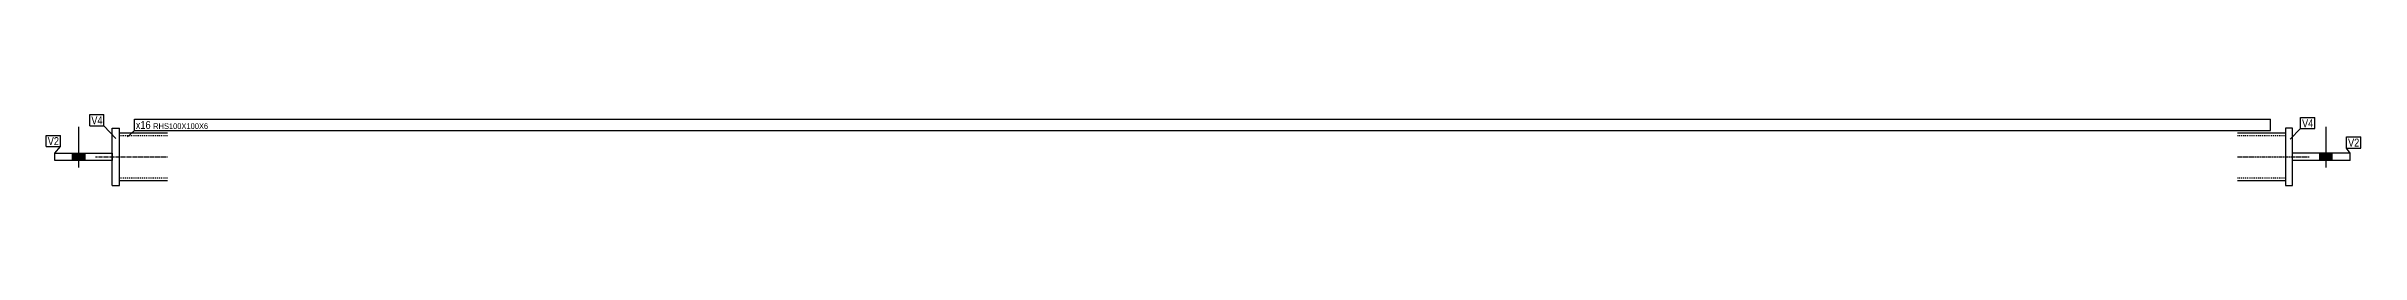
# Model space of a CAD drawing. Header units: millimetres. Extents: x 8 to 15333, y 12 to 382.
# Drawn here: x 10502 to 15333, y 12 to 161 of the extents above; entities that cross this region are included whole.
import ezdxf

# ---------------------------------------------------------------- set-up
doc = ezdxf.new("R2010")
doc.units = ezdxf.units.MM
doc.linetypes.add('DXK_LINE_DOT2', pattern=[3.9198, 1.9599, -1.9599])
doc.linetypes.add('DXK_LINE_DOT3', pattern=[5.9187, 2.979, -0.9799, 0.9799, -0.9799])
doc.layers.add('STÅL', color=7, linetype='Continuous')
doc.layers.add('TEKST', color=7, linetype='Continuous')
doc.styles.add('Arial Narrow', font='ARIALN.TTF', dxfattribs={"height": 0.2})

msp = doc.modelspace()

# ---------------------------------------------------------------- hatches: boundary and pattern name
at = {"layer": 'STÅL', "linetype": 'Continuous'}
for points in [[(10556.7, 64.5), (10582.7, 64.5), (10582.7, 79.5), (10556.7, 79.5)], [(10556.7, 64.5), (10582.7, 64.5), (10582.7, 79.5), (10556.7, 79.5)], [(15273.5, 79.5), (15247.5, 79.5), (15247.5, 64.5), (15273.5, 64.5)], [(15273.5, 79.5), (15247.5, 79.5), (15247.5, 64.5), (15273.5, 64.5)]]:
    msp.add_hatch(color=96, dxfattribs=at).paths.add_polyline_path(points)

# ---------------------------------------------------------------- linework, layer by layer
at = {"layer": 'STÅL', "color": 96, "linetype": 'Continuous'}
for p, q in [((10569.7, 49.5), (10569.7, 134.5)), ((10569.7, 49.5), (10569.7, 134.5)), ((15260.5, 49.5), (15260.5, 134.5)), ((15260.5, 49.5), (15260.5, 134.5)), ((10556.7, 64.5), (10556.7, 79.5)), ((10556.7, 64.5), (10556.7, 79.5)), ((10582.7, 64.5), (10582.7, 79.5)), ((10582.7, 64.5), (10582.7, 79.5)), ((15247.5, 64.5), (15247.5, 79.5)), ((15247.5, 64.5), (15247.5, 79.5)), ((15273.5, 64.5), (15273.5, 79.5)), ((15273.5, 64.5), (15273.5, 79.5))]:
    msp.add_line(p, q, dxfattribs=at)
at = {"layer": 'STÅL', "color": 2, "linetype": 'Continuous'}
for p, q in [((10639.7, 12), (10639.7, 132)), ((10639.7, 132), (10654.7, 132)), ((10654.7, 12), (10654.7, 132)), ((10654.7, 122), (10754.7, 122)), ((15075.5, 122), (15175.5, 122)), ((15190.5, 132), (15175.5, 132)), ((15175.5, 132), (15175.5, 12)), ((15190.5, 12), (15190.5, 132)), ((10519.7, 64.5), (10519.7, 79.5)), ((10519.7, 79.5), (10639.7, 79.5)), ((10639.7, 64.5), (10519.7, 64.5)), ((10639.7, 79.5), (10639.7, 64.5)), ((15310.5, 79.5), (15190.5, 79.5)), ((15190.5, 64.5), (15190.5, 79.5)), ((15310.5, 64.5), (15190.5, 64.5)), ((15310.5, 64.5), (15310.5, 79.5)), ((10639.7, 12), (10654.7, 12)), ((10754.7, 22), (10654.7, 22)), ((15175.5, 22), (15075.5, 22)), ((15175.5, 12), (15190.5, 12))]:
    msp.add_line(p, q, dxfattribs=at)
at = {"layer": 'STÅL', "color": 7, "linetype": 'DXK_LINE_DOT2'}
for p, q in [((10654.7, 22), (10654.7, 122)), ((10754.7, 116), (10654.7, 116)), ((15175.5, 116), (15075.5, 116)), ((15175.5, 122), (15175.5, 22)), ((10654.7, 28), (10754.7, 28)), ((15075.5, 28), (15175.5, 28))]:
    msp.add_line(p, q, dxfattribs=at)
at = {"layer": 'STÅL', "color": 7, "linetype": 'DXK_LINE_DOT3'}
for p, q in [((10604.7, 72), (10754.7, 72)), ((15075.5, 72), (15225.5, 72))]:
    msp.add_line(p, q, dxfattribs=at)

# ---------------------------------------------------------------- next in the draw order: wipeouts: each hides what was drawn before it
at = {"color": 0}
for points in [[(10619.3, 140.1), (10619.3, 157.6), (10595.9, 157.6), (10595.9, 140.1)], [(10719.7, 130.3), (10719.7, 147.8), (10688.8, 147.8), (10688.8, 130.3)], [(15233.8, 134), (15233.8, 151.5), (15210.4, 151.5), (15210.4, 134)], [(10528.3, 96.5), (10528.3, 114), (10504.9, 114), (10504.9, 96.5)], [(15329.8, 93.4), (15329.8, 110.9), (15306.4, 110.9), (15306.4, 93.4)]]:
    msp.add_wipeout(points, dxfattribs=at).dxf.layer = 'TEKST'

# ---------------------------------------------------------------- next in the draw order: wipeouts: each hides what was drawn before it
for points in [[(10619.3, 140.1), (10619.3, 157.6), (10595.9, 157.6), (10595.9, 140.1)], [(10719.7, 130.3), (10719.7, 147.8), (10688.8, 147.8), (10688.8, 130.3)], [(15233.8, 134), (15233.8, 151.5), (15210.4, 151.5), (15210.4, 134)], [(10528.3, 96.5), (10528.3, 114), (10504.9, 114), (10504.9, 96.5)], [(15329.8, 93.4), (15329.8, 110.9), (15306.4, 110.9), (15306.4, 93.4)]]:
    msp.add_wipeout(points, dxfattribs=at).dxf.layer = 'TEKST'

# ---------------------------------------------------------------- next in the draw order: linework, layer by layer
at = {"layer": 'TEKST', "color": 7, "linetype": 'Continuous'}
for p, q in [((10592.9, 160.6), (10622.3, 160.6)), ((10592.9, 137.1), (10592.9, 160.6)), ((10622.3, 137.1), (10622.3, 160.6)), ((10685.8, 127.3), (10685.8, 150.8)), ((15207.4, 154.5), (15236.8, 154.5)), ((15207.4, 131), (15207.4, 154.5)), ((15236.8, 131), (15236.8, 154.5)), ((10501.9, 117), (10531.3, 117)), ((10501.9, 93.5), (10501.9, 117)), ((10531.3, 93.5), (10531.3, 117)), ((10592.9, 137.1), (10622.3, 137.1)), ((10647.1, 110.2), (10622.3, 137.1)), ((10671.7, 114.2), (10685.8, 127.3)), ((15185.9, 108.7), (15207.4, 131)), ((15207.4, 131), (15236.8, 131)), ((15303.4, 113.9), (15332.8, 113.9)), ((15303.4, 90.4), (15303.4, 113.9)), ((15332.8, 90.4), (15332.8, 113.9)), ((10501.9, 93.5), (10531.3, 93.5)), ((10519.7, 79.5), (10531.3, 93.5)), ((15310.5, 79.5), (15303.4, 90.4)), ((15303.4, 90.4), (15332.8, 90.4))]:
    msp.add_line(p, q, dxfattribs=at)

# ---------------------------------------------------------------- next in the draw order: texts
at = {"layer": 'TEKST', "color": 3, "style": 'Arial Narrow'}
for s, p in [('V4', (10595.9, 140.1)), ('V4', (15210.4, 134)), ('V2', (10504.9, 96.5)), ('V2', (15306.4, 93.4))]:
    msp.add_text(s, height=16.7, dxfattribs=at).set_placement(p)

# ---------------------------------------------------------------- next in the draw order: wipeouts: each hides what was drawn before it
at = {"color": 0}
msp.add_wipeout([(15141.2, 130.3), (15141.2, 142.8), (10724.9, 142.8), (10724.9, 130.3)], dxfattribs=at).dxf.layer = 'TEKST'

# ---------------------------------------------------------------- next in the draw order: wipeouts: each hides what was drawn before it
msp.add_wipeout([(15141.2, 130.3), (15141.2, 142.8), (10724.9, 142.8), (10724.9, 130.3)], dxfattribs=at).dxf.layer = 'TEKST'

# ---------------------------------------------------------------- next in the draw order: linework, layer by layer
at = {"layer": 'TEKST', "color": 7, "linetype": 'Continuous'}
for p, q in [((10685.8, 150.8), (15144.2, 150.8)), ((15144.2, 127.3), (15144.2, 150.8)), ((10685.8, 127.3), (15144.2, 127.3))]:
    msp.add_line(p, q, dxfattribs=at)

# ---------------------------------------------------------------- next in the draw order: texts
at = {"layer": 'TEKST', "color": 3, "style": 'Arial Narrow'}
for s, height, p in [('x16', 16.7, (10688.8, 130.3)), ('RHS100X100X6', 11.93, (10724.9, 130.3))]:
    msp.add_text(s, height=height, dxfattribs=at).set_placement(p)

doc.saveas('drawing.dxf')
